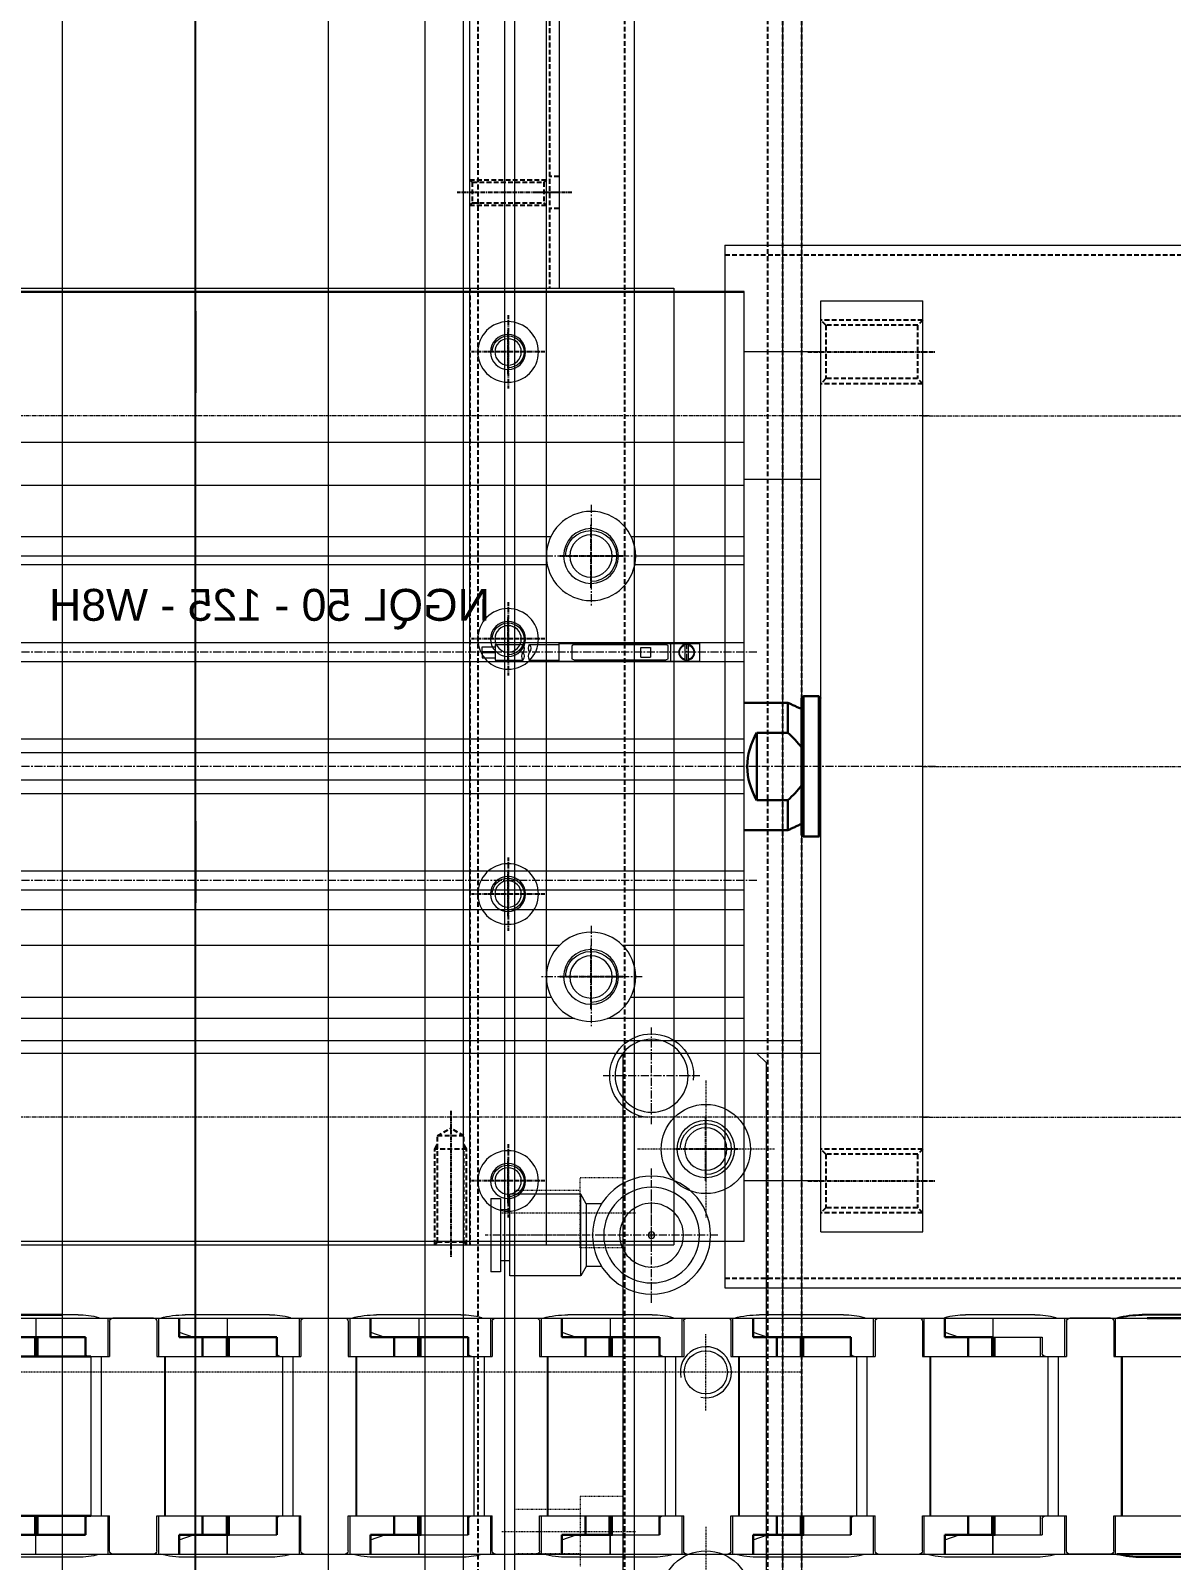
# Model space of a CAD drawing. Header units: millimetres. Extents: x -32759 to 129432, y 390 to 54305.
# Drawn here: x 20559.7 to 20738.5, y 24552.4 to 24792.3 of the extents above; entities that cross this region are included whole.
import ezdxf
from ezdxf.enums import TextEntityAlignment as Align

# ---------------------------------------------------------------- set-up
doc = ezdxf.new("R2010")
doc.units = ezdxf.units.MM
for name, pattern in [('CENTER', [2, 1.25, -0.25, 0.25, -0.25]), ('CENTER2', [28.575, 19.05, -3.175, 3.175, -3.175]), ('HIDDEN', [0.375, 0.25, -0.125]), ('HIDDEN2', [4.7625, 3.175, -1.5875])]:
    doc.linetypes.add(name, pattern=pattern)
for name, color, linetype in [('1', 20, 'Continuous'), ('CL', 1, 'CENTER'), ('HL', 2, 'HIDDEN')]:
    doc.layers.add(name, color=color, linetype=linetype)
doc.layers.add('_BODY', color=7, linetype='Continuous', lineweight=13)
doc.layers.add('_FRAME 틀', color=7, linetype='Continuous', lineweight=30)
doc.styles.get("Standard").update_dxf_attribs({"font": 'arial.ttf'})
doc.dimstyles.new('AM_ISO$0', dxfattribs={"dimtxt": 3.5, "dimasz": 3.5, "dimexe": 1, "dimexo": 1, "dimgap": 1.5, "dimtad": 1, "dimdsep": 46, "dimtxsty": 'Standard', "dimcen": 0, "dimclrd": 256, "dimclre": 256, "dimclrt": 2, "dimadec": 0, "dimazin": 2, "dimtp": 0.1, "dimtm": 0.1, "dimtfac": 0.71, "dimtdec": 3, "dimtmove": 0, "dimatfit": 3, "dimfxl": 1, "dimlwd": -1, "dimlwe": -1, "dimarcsym": 1})

# ---------------------------------------------------------------- blocks, each defined once
blk = doc.blocks.new('*D660')
at = {"linetype": 'ByBlock', "ltscale": 0.5, "transparency": 16777216}
for p, q in [((208653.43, 29756.32), (208653.43, 29759.37)), ((208656.93, 29758.37), (208744.93, 29758.37)), ((208748.43, 29758.04), (208748.43, 29757.37))]:
    blk.add_line(p, q, dxfattribs=at)
at = {"ltscale": 0.5, "transparency": 16777216}
for points in [[(208656.93, 29758.96), (208656.93, 29757.79), (208653.43, 29758.37)], [(208744.93, 29758.96), (208744.93, 29757.79), (208748.43, 29758.37)]]:
    blk.add_solid(points, dxfattribs=at)
at = {"layer": 'Defpoints', "color": 0, "ltscale": 0.5, "transparency": 16777216}
for p in [(208748.43, 29759.04), (208748.43, 29758.37), (208653.43, 29755.32)]:
    blk.add_point(p, dxfattribs=at)
at = {"color": 2, "ltscale": 0.5, "transparency": 16777216, "insert": (208700.93, 29761.62), "char_height": 3.5, "attachment_point": 5, "bg_fill": 3, "box_fill_scale": 1.1, "bg_fill_color": 256, "bg_fill_true_color": 13158600, "bg_fill_transparency": 7062}
blk.add_mtext('95', dxfattribs=at)
blk = doc.blocks.new('*D661')
at = {"linetype": 'ByBlock', "ltscale": 0.5, "transparency": 16777216}
for p, q in [((208748.43, 29761.86), (208748.43, 29762.94)), ((208843.43, 29761.86), (208843.43, 29762.94)), ((208751.93, 29761.94), (208839.93, 29761.94))]:
    blk.add_line(p, q, dxfattribs=at)
at = {"ltscale": 0.5, "transparency": 16777216}
for points in [[(208751.93, 29762.53), (208751.93, 29761.36), (208748.43, 29761.94)], [(208839.93, 29762.53), (208839.93, 29761.36), (208843.43, 29761.94)]]:
    blk.add_solid(points, dxfattribs=at)
at = {"layer": 'Defpoints', "color": 0, "ltscale": 0.5, "transparency": 16777216}
for p in [(208748.43, 29760.86), (208843.43, 29761.94), (208843.43, 29760.86)]:
    blk.add_point(p, dxfattribs=at)
at = {"color": 2, "ltscale": 0.5, "transparency": 16777216, "insert": (208795.93, 29765.19), "char_height": 3.5, "attachment_point": 5, "bg_fill": 3, "box_fill_scale": 1.1, "bg_fill_color": 256, "bg_fill_true_color": 13158600, "bg_fill_transparency": 6077}
blk.add_mtext('95', dxfattribs=at)
blk = doc.blocks.new('*D755')
at = {"linetype": 'ByBlock', "ltscale": 0.5, "transparency": 16777216}
for p, q in [((208749.29, 29680.76), (208749.29, 29684.26)), ((208761.43, 29677.26), (208748.29, 29677.26)), ((208749.29, 29670.26), (208749.29, 29677.26)), ((208819.93, 29670.26), (208748.29, 29670.26)), ((208749.29, 29666.76), (208749.29, 29663.26))]:
    blk.add_line(p, q, dxfattribs=at)
at = {"ltscale": 0.5, "transparency": 16777216}
for points in [[(208748.7, 29680.76), (208749.87, 29680.76), (208749.29, 29677.26)], [(208748.7, 29666.76), (208749.87, 29666.76), (208749.29, 29670.26)]]:
    blk.add_solid(points, dxfattribs=at)
at = {"layer": 'Defpoints', "color": 0, "ltscale": 0.5, "transparency": 16777216}
for p in [(208749.29, 29677.26), (208762.43, 29677.26), (208820.93, 29670.26)]:
    blk.add_point(p, dxfattribs=at)
at = {"color": 2, "ltscale": 0.5, "transparency": 16777216, "insert": (208746.04, 29673.76), "char_height": 3.5, "attachment_point": 5, "rotation": 90, "bg_fill": 3, "box_fill_scale": 1.1, "bg_fill_color": 256, "bg_fill_true_color": 13158600, "bg_fill_transparency": 2672}
blk.add_mtext('7', dxfattribs=at)
blk = doc.blocks.new('TUWW')
at = {"ltscale": 0.5}
blk.add_circle((205051.78, 17531.93), 3.32, dxfattribs=at)
at = {"color": 1, "ltscale": 0.5}
blk.add_arc((205051.78, 17531.93), 4, 270, 180, dxfattribs=at)
at = {"layer": 'CL', "ltscale": 0.5}
for p, q in [((205051.78, 17536.93), (205051.78, 17526.93)), ((205046.78, 17531.93), (205056.78, 17531.93))]:
    blk.add_line(p, q, dxfattribs=at)
blk = doc.blocks.new('54YR2R2')
at = {"ltscale": 0.5}
for p, q in [((205405.8, 16504.44), (203985.8, 16504.44)), ((204147.8, 16314.44), (204147.8, 16504.44))]:
    blk.add_line(p, q, dxfattribs=at)
blk.add_blockref('TUWW', (-920.98, -1042.49))
blk = doc.blocks.new('57WERWR')
at = {"ltscale": 0.5}
for p, q in [((217010.53, 14888.67), (215596.53, 14888.67)), ((215596.53, 14838.67), (217010.53, 14838.67))]:
    blk.add_line(p, q, dxfattribs=at)
at = {"layer": 'HL', "ltscale": 3}
for p, q in [((215596.53, 14886.37), (217010.53, 14886.37)), ((215596.53, 14840.97), (217010.53, 14840.97))]:
    blk.add_line(p, q, dxfattribs=at)
blk = doc.blocks.new('R6UERE')
at = {"layer": 'HL', "ltscale": 3}
for p, q in [((205405.8, 14657.93), (203985.8, 14657.93)), ((205405.8, 14654.93), (203985.8, 14654.93))]:
    blk.add_line(p, q, dxfattribs=at)
blk = doc.blocks.new('56ERQR')
for name, p in [('54YR2R2', (0, -193.75)), ('57WERWR', (-11607.74, 1419.03))]:
    blk.add_blockref(name, p)
at = {"xscale": -1, "rotation": 180}
blk.add_blockref('R6UERE', (0, 30965.62), dxfattribs=at)
blk = doc.blocks.new('ORDERNO')
at = {"color": 3}
blk.add_attdef('ORDER', (0, 0), '', height=5, dxfattribs=at)
blk = doc.blocks.new('67etet')
at = {"layer": 'CL', "ltscale": 0.5}
blk.add_line((232049.94, 52073.88), (232029.94, 52073.88), dxfattribs=at)
at = {"layer": 'HL', "ltscale": 3}
for p, q in [((232031.94, 52078.88), (232032.75, 52078.07)), ((232031.94, 52078.88), (232047.94, 52078.88)), ((232032.75, 52078.07), (232032.75, 52069.69)), ((232032.75, 52078.07), (232047.13, 52078.07)), ((232047.13, 52078.07), (232047.94, 52078.88)), ((232047.13, 52078.07), (232047.13, 52069.69)), ((232031.94, 52068.88), (232032.75, 52069.69)), ((232031.94, 52068.88), (232047.94, 52068.88)), ((232032.75, 52069.69), (232047.13, 52069.69)), ((232047.13, 52069.69), (232047.94, 52068.88))]:
    blk.add_line(p, q, dxfattribs=at)
blk = doc.blocks.new('tyurw')
for p, q in [((232142.56, 52133.62), (232142.56, 52282.62)), ((232142.56, 52282.62), (232311.56, 52282.62)), ((232142.56, 52282.42), (232311.56, 52282.42)), ((232114.56, 52135.12), (232114.56, 52281.12)), ((232130.56, 52135.12), (232130.56, 52281.12)), ((232130.56, 52273.12), (232142.56, 52273.12)), ((232142.56, 52258.94), (232311.56, 52258.94)), ((232130.56, 52253.12), (232142.56, 52253.12)), ((232142.56, 52252.16), (232311.56, 52252.16)), ((232142.56, 52244.12), (232160.24, 52244.12)), ((232172.89, 52244.12), (232284.24, 52244.12)), ((232142.56, 52241.12), (232159.56, 52241.12)), ((232173.56, 52241.12), (232283.56, 52241.12)), ((232142.56, 52239.72), (232159.7, 52239.72)), ((232173.42, 52239.72), (232283.7, 52239.72)), ((232142.56, 52227.52), (232311.56, 52227.52)), ((232181.56, 52227.27), (232181.56, 52224.77)), ((232142.56, 52224.52), (232311.56, 52224.52)), ((232142.56, 52212.42), (232311.56, 52212.42)), ((232142.56, 52210.27), (232311.56, 52210.27)), ((232142.56, 52205.97), (232311.56, 52205.97)), ((232142.56, 52203.82), (232311.56, 52203.82)), ((232142.56, 52191.72), (232311.56, 52191.72)), ((232142.56, 52188.72), (232311.56, 52188.72)), ((232142.56, 52185.62), (232311.56, 52185.62)), ((232142.56, 52185.62), (232211.56, 52185.62)), ((232142.56, 52180.02), (232161.56, 52180.02)), ((232171.56, 52180.02), (232285.56, 52180.02)), ((232142.56, 52171.9), (232160.35, 52171.9)), ((232172.78, 52171.9), (232284.35, 52171.9)), ((232142.56, 52168.62), (232163.96, 52168.62)), ((232169.16, 52168.62), (232287.96, 52168.62)), ((232130.56, 52163.12), (232142.56, 52163.12)), ((232130.56, 52143.12), (232142.56, 52143.12)), ((232142.56, 52133.62), (232311.56, 52133.62))]:
    blk.add_line(p, q)
at = {"linetype": 'Continuous'}
for p, q in [((232130.56, 52281.12), (232114.56, 52281.12)), ((232149.56, 52227.52), (232149.56, 52224.52)), ((232171.56, 52227.42), (232149.56, 52227.42)), ((232151.31, 52227.25), (232151.31, 52224.8)), ((232151.81, 52224.8), (232151.81, 52227.25)), ((232154.06, 52224.62), (232154.06, 52227.42)), ((232154.51, 52226.97), (232154.51, 52225.07)), ((232169.26, 52227.22), (232154.76, 52227.22)), ((232158.76, 52226.77), (232157.26, 52226.77)), ((232157.26, 52226.77), (232157.26, 52225.27)), ((232158.76, 52225.27), (232158.76, 52226.77)), ((232169.51, 52225.07), (232169.51, 52226.97)), ((232171.56, 52224.52), (232171.56, 52227.52)), ((232176.18, 52227.27), (232171.56, 52227.27)), ((232181.56, 52227.27), (232177.22, 52227.27)), ((232183.63, 52226.9), (232181.56, 52226.9)), ((232181.56, 52226.1), (232183.63, 52226.1)), ((232183.63, 52226.1), (232183.63, 52226.9)), ((232171.56, 52224.62), (232149.56, 52224.62)), ((232169.26, 52224.82), (232154.76, 52224.82)), ((232158.76, 52225.27), (232157.26, 52225.27)), ((232176.18, 52224.77), (232171.56, 52224.77)), ((232181.56, 52224.77), (232177.22, 52224.77)), ((232181.56, 52225.94), (232183.63, 52225.94)), ((232183.63, 52225.14), (232181.56, 52225.14)), ((232183.63, 52225.94), (232183.63, 52225.14)), ((232130.56, 52135.12), (232114.56, 52135.12))]:
    blk.add_line(p, q, dxfattribs=at)
at = {"color": 2, "linetype": 'CENTER', "ltscale": 0.5}
for p, q in [((232114.56, 52263.12), (231989.56, 52263.12)), ((232113.56, 52263.12), (232382.56, 52263.12)), ((232114.56, 52208.12), (231989.56, 52208.12)), ((232114.56, 52153.12), (231989.56, 52153.12)), ((232113.56, 52153.12), (232382.56, 52153.12))]:
    blk.add_line(p, q, dxfattribs=at)
at = {"color": 2, "linetype": 'CENTER'}
for p, q in [((232166.56, 52249.12), (232166.56, 52233.12)), ((232158.56, 52241.12), (232174.56, 52241.12)), ((232151.56, 52224.52), (232151.56, 52227.52)), ((232140.56, 52226.02), (232313.56, 52226.02)), ((232112.56, 52208.12), (232313.56, 52208.12)), ((232140.56, 52190.22), (232313.56, 52190.22)), ((232166.56, 52183.12), (232166.56, 52167.12)), ((232158.56, 52175.12), (232174.56, 52175.12)), ((232157.06, 52152.05), (232157.06, 52167.2)), ((232149.49, 52159.62), (232164.64, 52159.62)), ((232157.06, 52132.62), (232157.06, 52141.62))]:
    blk.add_line(p, q, dxfattribs=at)
at = {"color": 7, "linetype": 'Continuous', "lineweight": 30}
for p, q in [((232130.86, 52219.12), (232130.86, 52197.12)), ((232133.26, 52197.12), (232133.26, 52219.12)), ((232133.56, 52218.82), (232133.56, 52197.42)), ((232135.71, 52213.39), (232135.71, 52218.12)), ((232135.71, 52213.39), (232140.56, 52213.39)), ((232140.56, 52202.85), (232140.56, 52213.39)), ((232135.71, 52202.85), (232140.56, 52202.85)), ((232135.71, 52202.85), (232135.71, 52198.12))]:
    blk.add_line(p, q, dxfattribs=at)
for centre, radius in [((232166.56, 52241.12), 7), ((232166.56, 52241.12), 4.3), ((232151.56, 52226.02), 1.25), ((232166.56, 52175.12), 7), ((232166.56, 52175.12), 4.3), ((232157.06, 52159.62), 5.72)]:
    blk.add_circle(centre, radius)
for start, end in [(102.8396, 257.1604), (282.8396, 77.1604)]:
    blk.add_arc((232151.56, 52226.02), 1.12, start, end)
at = {"linetype": 'Continuous'}
for centre, start, end in [((232154.76, 52226.97), 90, 180), ((232169.26, 52226.97), 0, 90), ((232154.76, 52225.07), 180, 270), ((232169.26, 52225.07), 270, 0)]:
    blk.add_arc(centre, 0.25, start, end, dxfattribs=at)
at = {"color": 2}
for centre, radius, start, end in [((232177.27, 52226.65), 1.25, 150, 210), ((232175.1, 52226.65), 1.25, 330, 30), ((232178.31, 52226.65), 1.25, 150, 210), ((232175.1, 52225.4), 1.25, 330, 30), ((232178.31, 52225.4), 1.25, 150, 210), ((232176.14, 52225.4), 1.25, 330, 30), ((232157.06, 52159.62), 6.57, 275.973, 185.973)]:
    blk.add_arc(centre, radius, start, end, dxfattribs=at)
at = {"color": 7, "linetype": 'Continuous', "lineweight": 30}
blk.add_arc((232132.06, 52208.12), 10, 328.2117, 31.7883, dxfattribs=at)
for points in [[(232130.86, 52219.12), (232130.56, 52218.82)], [(232133.26, 52219.12), (232130.86, 52219.12)], [(232133.56, 52218.82), (232133.26, 52219.12)], [(232135.71, 52218.12), (232133.56, 52217.12)], [(232142.56, 52218.12), (232135.71, 52218.12)], [(232130.86, 52197.12), (232130.56, 52197.42)], [(232133.56, 52197.42), (232133.26, 52197.12)], [(232135.71, 52198.12), (232133.56, 52199.12)], [(232142.56, 52198.12), (232135.71, 52198.12)], [(232133.26, 52197.12), (232130.86, 52197.12)]]:
    blk.add_open_spline(points, degree=1, dxfattribs=at)
for points in [[(232133.56, 52211.08), (232133.88, 52211.49), (232134.53, 52212.32), (232135.31, 52213.03), (232135.71, 52213.39)], [(232133.56, 52205.16), (232133.88, 52204.75), (232134.53, 52203.92), (232135.31, 52203.21), (232135.71, 52202.85)]]:
    blk.add_open_spline(points, degree=3, knots=[0, 0, 0, 0, 0.496173, 1, 1, 1, 1], dxfattribs=at)
for p in [(82.62, 199.24), (82.62, 69.24)]:
    blk.add_blockref('67etet', p)
at = {"color": 1, "ltscale": 0.5}
blk.add_blockref('ORDERNO', (232182.42, 52230.96), dxfattribs=at).add_auto_attribs({'ORDER': 'NGQL 50 - 125 - W8H'})
blk = doc.blocks.new('u9o4twet')
for p, q in [((252521.88, 55014.08), (252521.88, 55011.08)), ((252533.13, 55008.08), (252533.13, 55014.08)), ((252533.42, 55013.58), (252533.42, 55008.08)), ((252540.33, 55014.08), (252533.92, 55014.08)), ((252540.83, 55013.58), (252540.83, 55008.08)), ((252551.88, 55014.08), (252551.88, 55011.08)), ((252563.13, 55008.08), (252563.13, 55014.08)), ((252563.42, 55013.58), (252563.42, 55008.08)), ((252570.83, 55013.58), (252570.83, 55008.08)), ((252581.88, 55014.08), (252581.88, 55011.08)), ((252593.13, 55008.08), (252593.13, 55014.08)), ((252593.42, 55013.58), (252593.42, 55008.08)), ((252600.83, 55013.58), (252600.83, 55008.08)), ((252611.88, 55014.08), (252611.88, 55011.08)), ((252623.13, 55008.08), (252623.13, 55014.08)), ((252623.42, 55013.58), (252623.42, 55008.08)), ((252630.83, 55013.58), (252630.83, 55008.08)), ((252641.88, 55014.08), (252641.88, 55011.08)), ((252653.13, 55008.08), (252653.13, 55014.08)), ((252653.42, 55013.58), (252653.42, 55008.08)), ((252660.83, 55013.58), (252660.83, 55008.08)), ((252671.88, 55014.08), (252671.88, 55011.08)), ((252683.13, 55008.08), (252683.13, 55014.08)), ((252683.42, 55013.58), (252683.42, 55008.08)), ((252690.33, 55014.08), (252683.92, 55014.08)), ((252690.83, 55013.58), (252690.83, 55008.08)), ((252544.33, 55011.85), (252546.58, 55011.08)), ((252574.33, 55011.85), (252576.58, 55011.08)), ((252604.33, 55011.85), (252606.58, 55011.08)), ((252634.33, 55011.85), (252636.58, 55011.08)), ((252664.33, 55011.85), (252666.58, 55011.08)), ((252529.63, 55011.08), (252529.63, 55008.08)), ((252559.63, 55011.08), (252559.63, 55008.08)), ((252589.63, 55011.08), (252589.63, 55008.08)), ((252619.63, 55011.08), (252619.63, 55008.08)), ((252649.63, 55011.08), (252649.63, 55008.08)), ((252532.13, 54983.08), (252532.13, 55008.08)), ((252542.13, 54983.08), (252542.13, 55008.08)), ((252562.13, 54983.08), (252562.13, 55008.08)), ((252570.83, 55008.08), (252572.13, 55008.08)), ((252572.13, 54983.08), (252572.13, 55008.08)), ((252592.13, 54983.08), (252592.13, 55008.08)), ((252600.83, 55008.08), (252602.13, 55008.08)), ((252602.13, 54983.08), (252602.13, 55008.08)), ((252622.13, 54983.08), (252622.13, 55008.08)), ((252630.83, 55008.08), (252632.13, 55008.08)), ((252632.13, 54983.08), (252632.13, 55008.08)), ((252652.13, 54983.08), (252652.13, 55008.08)), ((252660.83, 55008.08), (252662.13, 55008.08)), ((252662.13, 54983.08), (252662.13, 55008.08)), ((252682.13, 54983.08), (252682.13, 55008.08)), ((252692.13, 54983.08), (252692.13, 55008.08)), ((252529.63, 54980.08), (252529.63, 54983.08)), ((252533.13, 54977.08), (252533.13, 54983.08)), ((252533.42, 54977.58), (252533.42, 54983.08)), ((252540.83, 54977.58), (252540.83, 54983.08)), ((252540.83, 54977.58), (252540.83, 54983.02)), ((252559.63, 54980.08), (252559.63, 54983.08)), ((252563.13, 54977.08), (252563.13, 54983.08)), ((252563.42, 54977.58), (252563.42, 54983.08)), ((252570.83, 54977.58), (252570.83, 54983.08)), ((252570.83, 54977.58), (252570.83, 54983.02)), ((252589.63, 54980.08), (252589.63, 54983.08)), ((252593.13, 54977.08), (252593.13, 54983.08)), ((252593.42, 54977.58), (252593.42, 54983.08)), ((252600.83, 54977.58), (252600.83, 54983.08)), ((252600.83, 54977.58), (252600.83, 54983.02)), ((252619.63, 54980.08), (252619.63, 54983.08)), ((252623.13, 54977.08), (252623.13, 54983.08)), ((252623.42, 54977.58), (252623.42, 54983.08)), ((252630.83, 54977.58), (252630.83, 54983.08)), ((252630.83, 54977.58), (252630.83, 54983.02)), ((252649.63, 54980.08), (252649.63, 54983.08)), ((252653.13, 54977.08), (252653.13, 54983.08)), ((252653.42, 54977.58), (252653.42, 54983.08)), ((252660.83, 54977.58), (252660.83, 54983.08)), ((252660.83, 54977.58), (252660.83, 54983.02)), ((252683.13, 54977.08), (252683.13, 54983.08)), ((252683.42, 54977.58), (252683.42, 54983.08)), ((252690.83, 54977.58), (252690.83, 54983.08)), ((252690.83, 54983.08), (252703.03, 54983.08)), ((252690.83, 54977.58), (252690.83, 54983.02)), ((252521.88, 54977.08), (252521.88, 54980.08)), ((252544.33, 54979.3), (252546.58, 54980.08)), ((252551.88, 54977.08), (252551.88, 54980.08)), ((252551.88, 54977.08), (252551.88, 54980.08)), ((252574.33, 54979.3), (252576.58, 54980.08)), ((252581.88, 54977.08), (252581.88, 54980.08)), ((252581.88, 54977.08), (252581.88, 54980.08)), ((252604.33, 54979.3), (252606.58, 54980.08)), ((252611.88, 54977.08), (252611.88, 54980.08)), ((252611.88, 54977.08), (252611.88, 54980.08)), ((252634.33, 54979.3), (252636.58, 54980.08)), ((252641.88, 54977.08), (252641.88, 54980.08)), ((252641.88, 54977.08), (252641.88, 54980.08)), ((252664.33, 54979.3), (252666.58, 54980.08)), ((252671.88, 54977.08), (252671.88, 54980.08)), ((252540.33, 54977.08), (252533.92, 54977.08)), ((252690.33, 54977.08), (252683.92, 54977.08))]:
    blk.add_line(p, q)
for centre, start, end in [((252533.92, 55013.58), 90, 180), ((252540.33, 55013.58), 0, 90), ((252563.92, 55013.58), 90, 180), ((252570.33, 55013.58), 0, 90), ((252593.92, 55013.58), 90, 180), ((252600.33, 55013.58), 0, 90), ((252623.92, 55013.58), 90, 180), ((252630.33, 55013.58), 0, 90), ((252653.92, 55013.58), 90, 180), ((252660.33, 55013.58), 0, 90), ((252683.92, 55013.58), 90, 180), ((252690.33, 55013.58), 0, 90), ((252533.92, 54977.58), 180, 270), ((252540.33, 54977.58), 270, 0), ((252563.92, 54977.58), 180, 270), ((252570.33, 54977.58), 270, 0), ((252593.92, 54977.58), 180, 270), ((252600.33, 54977.58), 270, 0), ((252623.92, 54977.58), 180, 270), ((252630.33, 54977.58), 270, 0), ((252653.92, 54977.58), 180, 270), ((252660.33, 54977.58), 270, 0), ((252683.92, 54977.58), 180, 270), ((252690.33, 54977.58), 270, 0)]:
    blk.add_arc(centre, 0.5, start, end)
at = {"layer": '_BODY'}
for p, q in [((252511.38, 55014.08), (252551.88, 55014.08)), ((252528.48, 55014.57), (252515.28, 55014.57)), ((252531.74, 55014.17), (252531.74, 55014.08)), ((252541.13, 55014.08), (252541.13, 55008.08)), ((252541.38, 55014.08), (252671.88, 55014.08)), ((252558.49, 55014.57), (252545.28, 55014.57)), ((252551.88, 55011.08), (252551.88, 55014.08)), ((252561.74, 55014.17), (252561.74, 55014.08)), ((252571.13, 55014.08), (252571.13, 55008.08)), ((252588.49, 55014.57), (252575.28, 55014.57)), ((252581.88, 55011.08), (252581.88, 55014.08)), ((252591.74, 55014.17), (252591.74, 55014.08)), ((252601.13, 55014.08), (252601.13, 55008.08)), ((252618.49, 55014.57), (252605.28, 55014.57)), ((252611.88, 55011.08), (252611.88, 55014.08)), ((252621.74, 55014.17), (252621.74, 55014.08)), ((252631.13, 55014.08), (252631.13, 55008.08)), ((252648.49, 55014.57), (252635.28, 55014.57)), ((252641.88, 55011.08), (252641.88, 55014.08)), ((252651.74, 55014.17), (252651.74, 55014.08)), ((252661.13, 55014.08), (252661.13, 55008.08)), ((252678.48, 55014.57), (252665.27, 55014.57)), ((252671.88, 55011.08), (252671.88, 55014.08)), ((252671.88, 55014.08), (252701.88, 55014.08)), ((252681.74, 55014.17), (252681.74, 55014.08)), ((252691.13, 55014.08), (252691.13, 55008.08)), ((252516.58, 55011.08), (252529.63, 55011.08)), ((252529.63, 55008.58), (252529.63, 55011.08)), ((252546.58, 55011.08), (252559.63, 55011.08)), ((252559.63, 55008.58), (252559.63, 55011.08)), ((252576.58, 55011.08), (252589.63, 55011.08)), ((252589.63, 55008.58), (252589.63, 55011.08)), ((252606.58, 55011.08), (252619.63, 55011.08)), ((252619.63, 55008.58), (252619.63, 55011.08)), ((252636.58, 55011.08), (252649.63, 55011.08)), ((252649.63, 55008.58), (252649.63, 55011.08)), ((252671.88, 55011.08), (252679.63, 55011.08)), ((252671.88, 55011.08), (252679.63, 55011.08)), ((252679.29, 55008.08), (252679.29, 55011.08)), ((252679.63, 55008.58), (252679.63, 55011.08)), ((252530.13, 55008.08), (252533.42, 55008.08)), ((252530.51, 54983.08), (252530.51, 55008.08)), ((252540.83, 55008.08), (252560.13, 55008.08)), ((252542.01, 54983.08), (252542.01, 55008.08)), ((252560.13, 55008.08), (252563.42, 55008.08)), ((252560.51, 54983.08), (252560.51, 55008.08)), ((252570.83, 55008.08), (252590.13, 55008.08)), ((252572.01, 54983.08), (252572.01, 55008.08)), ((252590.13, 55008.08), (252593.42, 55008.08)), ((252590.51, 54983.08), (252590.51, 55008.08)), ((252600.83, 55008.08), (252620.13, 55008.08)), ((252602.01, 54983.08), (252602.01, 55008.08)), ((252620.13, 55008.08), (252623.42, 55008.08)), ((252620.51, 54983.08), (252620.51, 55008.08)), ((252630.83, 55008.08), (252650.13, 55008.08)), ((252632.01, 54983.08), (252632.01, 55008.08)), ((252650.13, 55008.08), (252653.42, 55008.08)), ((252650.51, 54983.08), (252650.51, 55008.08)), ((252662.01, 54983.08), (252662.01, 55008.08)), ((252662.13, 55008.08), (252680.13, 55008.08)), ((252680.13, 55008.08), (252683.42, 55008.08)), ((252680.51, 54983.08), (252680.51, 55008.08)), ((252690.83, 55008.08), (252715.88, 55008.08)), ((252692.01, 54983.08), (252692.01, 55008.08)), ((252529.63, 54980.08), (252529.63, 54982.58)), ((252530.13, 54983.08), (252533.42, 54983.08)), ((252540.83, 54983.08), (252560.13, 54983.08)), ((252541.13, 54983.08), (252541.13, 54977.08)), ((252559.63, 54980.08), (252559.63, 54982.58)), ((252560.13, 54983.08), (252563.42, 54983.08)), ((252570.83, 54983.08), (252590.13, 54983.08)), ((252571.13, 54983.08), (252571.13, 54977.08)), ((252589.63, 54980.08), (252589.63, 54982.58)), ((252590.13, 54983.08), (252593.42, 54983.08)), ((252590.13, 54983.08), (252593.42, 54983.08)), ((252600.83, 54983.08), (252620.13, 54983.08)), ((252601.13, 54983.08), (252601.13, 54977.08)), ((252619.63, 54980.08), (252619.63, 54982.58)), ((252620.13, 54983.08), (252623.42, 54983.08)), ((252620.13, 54983.08), (252623.42, 54983.08)), ((252630.83, 54983.08), (252650.13, 54983.08)), ((252631.13, 54983.08), (252631.13, 54977.08)), ((252649.63, 54980.08), (252649.63, 54982.58)), ((252650.13, 54983.08), (252653.42, 54983.08)), ((252650.13, 54983.08), (252653.42, 54983.08)), ((252660.83, 54983.08), (252683.42, 54983.08)), ((252661.13, 54983.08), (252661.13, 54977.08)), ((252679.29, 54980.08), (252679.29, 54983.08)), ((252679.63, 54980.08), (252679.63, 54982.58)), ((252691.13, 54983.08), (252691.13, 54977.08)), ((252516.58, 54980.08), (252529.63, 54980.08)), ((252546.58, 54980.08), (252559.63, 54980.08)), ((252551.88, 54977.08), (252551.88, 54980.08)), ((252576.58, 54980.08), (252589.63, 54980.08)), ((252581.88, 54977.08), (252581.88, 54980.08)), ((252606.58, 54980.08), (252619.63, 54980.08)), ((252611.88, 54977.08), (252611.88, 54980.08)), ((252636.58, 54980.08), (252649.63, 54980.08)), ((252641.88, 54977.08), (252641.88, 54980.08)), ((252671.88, 54977.08), (252671.88, 54980.08)), ((252671.88, 54980.08), (252679.63, 54980.08)), ((252511.38, 54977.08), (252551.88, 54977.08)), ((252528.48, 54976.59), (252515.28, 54976.59)), ((252531.74, 54976.98), (252531.74, 54977.08)), ((252541.38, 54977.08), (252671.88, 54977.08)), ((252558.49, 54976.59), (252545.28, 54976.59)), ((252561.74, 54976.98), (252561.74, 54977.08)), ((252588.49, 54976.59), (252575.28, 54976.59)), ((252591.74, 54976.98), (252591.74, 54977.08)), ((252618.49, 54976.59), (252605.28, 54976.59)), ((252621.74, 54976.98), (252621.74, 54977.08)), ((252648.49, 54976.59), (252635.28, 54976.59)), ((252651.74, 54976.98), (252651.74, 54977.08)), ((252664.34, 54976.98), (252664.34, 54977.08)), ((252678.48, 54976.59), (252667.6, 54976.59)), ((252671.88, 54977.08), (252701.88, 54977.08)), ((252681.74, 54976.98), (252681.74, 54977.08))]:
    blk.add_line(p, q, dxfattribs=at)
for centre, radius, start, end in [((252528.78, 55003.52), 11.05, 74.4707, 91.55), ((252544.98, 55001.21), 13.36, 88.7575, 105.6281), ((252558.78, 55003.52), 11.05, 74.4707, 91.55), ((252574.98, 55001.21), 13.36, 88.7575, 105.6281), ((252588.78, 55003.52), 11.05, 74.4707, 91.55), ((252604.98, 55001.21), 13.36, 88.7575, 105.6281), ((252618.78, 55003.52), 11.05, 74.4707, 91.55), ((252634.98, 55001.21), 13.36, 88.7575, 105.6281), ((252648.78, 55003.52), 11.05, 74.4707, 91.55), ((252664.98, 55001.21), 13.36, 88.7575, 105.6281), ((252678.78, 55003.52), 11.05, 74.4707, 91.55), ((252530.13, 55008.58), 0.5, 180, 270), ((252560.13, 55008.58), 0.5, 180, 270), ((252590.13, 55008.58), 0.5, 180, 270), ((252620.13, 55008.58), 0.5, 180, 270), ((252650.13, 55008.58), 0.5, 180, 270), ((252680.13, 55008.58), 0.5, 180, 270), ((252530.13, 54982.58), 0.5, 90, 180), ((252560.13, 54982.58), 0.5, 90, 180), ((252590.13, 54982.58), 0.5, 90, 180), ((252620.13, 54982.58), 0.5, 90, 180), ((252650.13, 54982.58), 0.5, 90, 180), ((252680.13, 54982.58), 0.5, 90, 180), ((252528.78, 54987.63), 11.05, 268.45, 285.5293), ((252544.98, 54989.95), 13.36, 254.3719, 271.2425), ((252558.78, 54987.63), 11.05, 268.45, 285.5293), ((252574.98, 54989.95), 13.36, 254.3719, 271.2425), ((252588.78, 54987.63), 11.05, 268.45, 285.5293), ((252604.98, 54989.95), 13.36, 254.3719, 271.2425), ((252618.78, 54987.63), 11.05, 268.45, 285.5293), ((252634.98, 54989.95), 13.36, 254.3719, 271.2425), ((252648.78, 54987.63), 11.05, 268.45, 285.5293), ((252667.3, 54987.63), 11.05, 254.4707, 271.55), ((252678.78, 54987.63), 11.05, 268.45, 285.5293)]:
    blk.add_arc(centre, radius, start, end, dxfattribs=at)
at = {"layer": '_FRAME 틀'}
for p, q in [((252544.33, 55014.08), (252544.33, 55011.08)), ((252574.33, 55014.08), (252574.33, 55011.08)), ((252604.33, 55014.08), (252604.33, 55011.08)), ((252634.33, 55014.08), (252634.33, 55011.08)), ((252664.33, 55014.08), (252664.33, 55011.08)), ((252691.33, 55014.08), (252748.88, 55014.08)), ((252522.24, 55011.08), (252514.33, 55011.08)), ((252521.78, 55011.08), (252521.78, 55008.08)), ((252522.14, 55011.08), (252522.14, 55008.08)), ((252529.63, 55011.08), (252522.24, 55011.08)), ((252529.63, 55011.08), (252529.63, 55008.08)), ((252552.24, 55011.08), (252544.33, 55011.08)), ((252548.01, 55011.08), (252548.01, 55008.08)), ((252551.78, 55011.08), (252551.78, 55008.08)), ((252552.14, 55011.08), (252552.14, 55008.08)), ((252559.63, 55011.08), (252559.63, 55008.08)), ((252582.24, 55011.08), (252574.33, 55011.08)), ((252578.01, 55011.08), (252578.01, 55008.08)), ((252581.78, 55011.08), (252581.78, 55008.08)), ((252582.14, 55011.08), (252582.14, 55008.08)), ((252589.63, 55011.08), (252589.63, 55008.08)), ((252612.24, 55011.08), (252604.33, 55011.08)), ((252608.01, 55011.08), (252608.01, 55008.08)), ((252611.78, 55011.08), (252611.78, 55008.08)), ((252612.14, 55011.08), (252612.14, 55008.08)), ((252619.63, 55011.08), (252619.63, 55008.08)), ((252642.24, 55011.08), (252634.33, 55011.08)), ((252638.01, 55011.08), (252638.01, 55008.08)), ((252641.78, 55011.08), (252641.78, 55008.08)), ((252642.14, 55011.08), (252642.14, 55008.08)), ((252649.63, 55011.08), (252649.63, 55008.08)), ((252672.24, 55011.08), (252664.33, 55011.08)), ((252668.01, 55011.08), (252668.01, 55008.08)), ((252671.78, 55011.08), (252671.78, 55008.08)), ((252672.14, 55011.08), (252672.14, 55008.08)), ((252507.88, 55008.08), (252530.51, 55008.08)), ((252507.88, 54983.08), (252530.51, 54983.08)), ((252521.78, 54980.08), (252521.78, 54983.08)), ((252522.14, 54980.08), (252522.14, 54983.08)), ((252529.63, 54980.08), (252529.63, 54983.08)), ((252548.01, 54980.08), (252548.01, 54983.08)), ((252551.78, 54980.08), (252551.78, 54983.08)), ((252552.14, 54980.08), (252552.14, 54983.08)), ((252559.63, 54980.08), (252559.63, 54983.08)), ((252578.01, 54980.08), (252578.01, 54983.08)), ((252581.78, 54980.08), (252581.78, 54983.08)), ((252582.14, 54980.08), (252582.14, 54983.08)), ((252589.63, 54980.08), (252589.63, 54983.08)), ((252608.01, 54980.08), (252608.01, 54983.08)), ((252611.78, 54980.08), (252611.78, 54983.08)), ((252612.14, 54980.08), (252612.14, 54983.08)), ((252619.63, 54980.08), (252619.63, 54983.08)), ((252638.01, 54980.08), (252638.01, 54983.08)), ((252641.78, 54980.08), (252641.78, 54983.08)), ((252642.14, 54980.08), (252642.14, 54983.08)), ((252649.63, 54980.08), (252649.63, 54983.08)), ((252668.01, 54980.08), (252668.01, 54983.08)), ((252671.78, 54980.08), (252671.78, 54983.08)), ((252672.14, 54980.08), (252672.14, 54983.08)), ((252522.24, 54980.08), (252514.33, 54980.08)), ((252529.63, 54980.08), (252522.24, 54980.08)), ((252552.24, 54980.08), (252544.33, 54980.08)), ((252544.33, 54977.08), (252544.33, 54980.08)), ((252559.63, 54980.08), (252552.24, 54980.08)), ((252582.24, 54980.08), (252574.33, 54980.08)), ((252574.33, 54977.08), (252574.33, 54980.08)), ((252589.63, 54980.08), (252582.24, 54980.08)), ((252612.24, 54980.08), (252604.33, 54980.08)), ((252604.33, 54977.08), (252604.33, 54980.08)), ((252619.63, 54980.08), (252612.24, 54980.08)), ((252642.24, 54980.08), (252634.33, 54980.08)), ((252634.33, 54977.08), (252634.33, 54980.08)), ((252649.63, 54980.08), (252642.24, 54980.08)), ((252671.88, 54980.08), (252664.33, 54980.08)), ((252664.33, 54977.08), (252664.33, 54980.08)), ((252525.88, 54976.58), (252517.88, 54976.58)), ((252696.08, 54977.08), (252748.88, 54977.08))]:
    blk.add_line(p, q, dxfattribs=at)
at = {"layer": 'Defpoints'}
for p, q in [((252544.33, 55014.08), (252544.33, 55011.08)), ((252574.33, 55014.08), (252574.33, 55011.08)), ((252604.33, 55014.08), (252604.33, 55011.08)), ((252634.33, 55014.08), (252634.33, 55011.08)), ((252664.33, 55014.08), (252664.33, 55011.08)), ((252708.48, 55014.57), (252695.28, 55014.57)), ((252544.33, 54977.08), (252544.33, 54980.08)), ((252574.33, 54977.08), (252574.33, 54980.08)), ((252604.33, 54977.08), (252604.33, 54980.08)), ((252634.33, 54977.08), (252634.33, 54980.08)), ((252664.33, 54977.08), (252664.33, 54980.08)), ((252708.48, 54976.58), (252695.28, 54976.58))]:
    blk.add_line(p, q, dxfattribs=at)
for centre, start, end in [((252694.98, 55001.21), 88.7575, 105.6281), ((252694.98, 54989.94), 254.3719, 271.2425)]:
    blk.add_arc(centre, 13.36, start, end, dxfattribs=at)
blk = doc.blocks.new('MCLBM3')
at = {"color": 6}
blk.add_circle((0, 0), 0.5, dxfattribs=at)
blk.add_text('BM', height=0.5, dxfattribs=at).set_placement((0, 0), align=Align.MIDDLE)
at = {"flags": 1}
for tag, p in [('NAME', (0, -1)), ('ENAME', (0, -2)), ('SPEC', (0, -3)), ('QTY', (0, -5)), ('MATERIAL', (0, -4)), ('WEIGHT', (0, -6)), ('PRICE', (0, -7)), ('REMARK', (0, -8))]:
    blk.add_attdef(tag, p, '', height=0.5, dxfattribs=at)
blk = doc.blocks.new('tyuerqw')
at = {"color": 1, "linetype": 'CENTER'}
for p, q in [((259780.7, 54116.65), (259780.7, 54095.6)), ((259791.09, 54106.04), (259754.6, 54106.04))]:
    blk.add_line(p, q, dxfattribs=at)
at = {"color": 7, "linetype": 'Continuous'}
for p, q in [((259757, 54111.79), (259755.5, 54111.79)), ((259755.5, 54100.29), (259755.5, 54111.79)), ((259757, 54100.29), (259757, 54111.79)), ((259769.6, 54112.44), (259758.5, 54112.44)), ((259758.5, 54112.44), (259758.5, 54099.64)), ((259770.47, 54110.94), (259769.6, 54112.44)), ((259769.6, 54112.44), (259769.6, 54099.64)), ((259757, 54110.04), (259758.5, 54110.04)), ((259772.86, 54110.94), (259770.47, 54110.94)), ((259770.47, 54101.14), (259770.47, 54110.94)), ((259757, 54102.04), (259758.5, 54102.04)), ((259755.5, 54100.29), (259757, 54100.29)), ((259769.6, 54099.64), (259758.5, 54099.64)), ((259770.47, 54101.14), (259769.6, 54099.64)), ((259772.86, 54101.14), (259770.47, 54101.14))]:
    blk.add_line(p, q, dxfattribs=at)
for radius in [9.25, 7.5, 5]:
    blk.add_circle((259780.7, 54106.04), radius, dxfattribs=at)
blk.add_point((259780.7, 54106.04))
blk.add_blockref('MCLBM3', (259780.7, 54106.04))
blk = doc.blocks.new('ruyerwe')
at = {"layer": 'CL', "ltscale": 0.5}
blk.add_line((256987.2, 53900.44), (256992.7, 53900.44), dxfattribs=at)
at = {"layer": 'HL', "ltscale": 3}
for p, q in [((256989.2, 53903.44), (256990.7, 53903.44)), ((256989.2, 53897.44), (256990.7, 53897.44))]:
    blk.add_line(p, q, dxfattribs=at)
blk = doc.blocks.new('yrreey')
at = {"ltscale": 0.5}
for p, q in [((256129.11, 51536.5), (256129.11, 51711.5)), ((256292.61, 51711.5), (256129.11, 51711.5)), ((256292.61, 51536.5), (256292.61, 51711.5)), ((256291.11, 51710), (256130.61, 51710)), ((256292.61, 51536.5), (256129.11, 51536.5))]:
    blk.add_line(p, q, dxfattribs=at)
at = {"layer": 'HL', "ltscale": 3}
for p, q in [((256130.61, 51536.5), (256130.61, 51710)), ((256291.11, 51536.5), (256291.11, 51710))]:
    blk.add_line(p, q, dxfattribs=at)
at = {"rotation": 90}
for p in [(310071.3, -205279.21), (310151.3, -205279.21)]:
    blk.add_blockref('ruyerwe', p, dxfattribs=at)
for p in [(-860.09, -2200.44), (-698.09, -2200.44)]:
    blk.add_blockref('ruyerwe', p)
blk = doc.blocks.new('67tetre')
at = {"ltscale": 0.5}
for radius in [4.75, 2.75]:
    blk.add_circle((243189.74, 51321.72), radius, dxfattribs=at)
at = {"layer": 'CL', "ltscale": 0.5}
for p, q in [((243189.74, 51327.47), (243189.74, 51315.97)), ((243195.49, 51321.72), (243183.99, 51321.72))]:
    blk.add_line(p, q, dxfattribs=at)
blk = doc.blocks.new('67rte43')
at = {"ltscale": 0.5}
blk.add_circle((243142.44, 51717.1), 3.32, dxfattribs=at)
at = {"color": 1, "ltscale": 0.5}
blk.add_arc((243142.44, 51717.1), 4, 270, 180, dxfattribs=at)
at = {"layer": 'CL', "ltscale": 0.5}
for p, q in [((243142.44, 51722.1), (243142.44, 51712.1)), ((243137.44, 51717.1), (243147.44, 51717.1))]:
    blk.add_line(p, q, dxfattribs=at)
blk = doc.blocks.new('6754574')
at = {"layer": 'CL', "ltscale": 0.5}
blk.add_line((240929.96, 34872.45), (240929.96, 34895.45), dxfattribs=at)
at = {"layer": 'HL', "ltscale": 3}
for p, q in [((240927.46, 34893.45), (240927.89, 34893.01)), ((240927.46, 34893.45), (240927.46, 34878.45)), ((240932.02, 34893.01), (240927.89, 34893.01)), ((240927.89, 34893.01), (240927.89, 34876.38)), ((240932.46, 34893.45), (240932.02, 34893.01)), ((240932.02, 34893.01), (240932.02, 34876.38)), ((240932.46, 34893.45), (240932.46, 34878.45)), ((240932.46, 34878.45), (240927.46, 34878.45)), ((240927.46, 34878.45), (240927.89, 34877.7)), ((240932.46, 34878.45), (240932.02, 34877.7)), ((240932.02, 34876.38), (240927.89, 34876.38)), ((240927.89, 34876.38), (240929.96, 34875.19)), ((240932.02, 34876.38), (240929.96, 34875.19))]:
    blk.add_line(p, q, dxfattribs=at)
blk = doc.blocks.new('67ureey')
at = {"ltscale": 0.5}
for p, q in [((254683.77, 51051.92), (254683.77, 51201.92)), ((254833.77, 51201.92), (254683.77, 51201.92)), ((254833.77, 51051.92), (254833.77, 51201.92)), ((254833.77, 51051.92), (254683.77, 51051.92))]:
    blk.add_line(p, q, dxfattribs=at)
at = {"layer": 'CL', "ltscale": 0.5}
blk.add_line((254680.77, 51126.92), (254836.77, 51126.92), dxfattribs=at)
at = {"layer": 'HL', "ltscale": 3}
for p, q in [((254833.77, 51169.92), (254683.77, 51169.92)), ((254833.77, 51083.92), (254683.77, 51083.92))]:
    blk.add_line(p, q, dxfattribs=at)
for name, p in [('67rte43', (11583.33, -528.18)), ('67rte43', (11649.33, -528.18)), ('67tetre', (11504.03, -145.8)), ('67tetre', (11549.03, -145.8)), ('67tetre', (11589.03, -145.8)), ('67tetre', (11634.03, -145.8)), ('67tetre', (11504.03, -243.8)), ('67tetre', (11549.03, -243.8)), ('67tetre', (11589.03, -243.8)), ('67tetre', (11634.03, -243.8)), ('67rte43', (11583.33, -652.18)), ('67rte43', (11649.33, -652.18))]:
    blk.add_blockref(name, p)
at = {"rotation": 90}
blk.add_blockref('6754574', (289577.21, -189763.04), dxfattribs=at)
at = {"xscale": -1, "rotation": 90}
blk.add_blockref('6754574', (289577.21, 292016.88), dxfattribs=at)
blk = doc.blocks.new('wertwwq')
at = {"ltscale": 0.5}
blk.add_circle((240907.23, 36688.69), 2.07, dxfattribs=at)
at = {"color": 1, "ltscale": 0.5}
blk.add_arc((240907.23, 36688.69), 2.5, 270, 180, dxfattribs=at)
at = {"layer": 'CL', "ltscale": 0.5}
for p, q in [((240907.23, 36692.19), (240907.23, 36685.19)), ((240903.73, 36688.69), (240910.73, 36688.69))]:
    blk.add_line(p, q, dxfattribs=at)
blk = doc.blocks.new('67w3w')
at = {"layer": 'CL', "ltscale": 0.5}
blk.add_line((255592.28, 52835.54), (255592.28, 52850.97), dxfattribs=at)
at = {"layer": 'HL', "ltscale": 3}
for p, q in [((255590.28, 52848.97), (255590.66, 52848.59)), ((255590.28, 52848.97), (255590.28, 52836.97)), ((255593.9, 52848.59), (255590.66, 52848.59)), ((255590.66, 52848.59), (255590.66, 52837.35)), ((255594.28, 52848.97), (255593.9, 52848.59)), ((255593.9, 52848.59), (255593.9, 52837.35)), ((255594.28, 52848.97), (255594.28, 52836.97)), ((255590.28, 52836.97), (255590.66, 52837.35)), ((255593.9, 52837.35), (255590.66, 52837.35)), ((255594.28, 52836.97), (255593.9, 52837.35))]:
    blk.add_line(p, q, dxfattribs=at)
blk = doc.blocks.new('t7ertete')
at = {"ltscale": 0.5}
for p, q in [((213142.1, 51217.42), (213142.1, 51327.42)), ((213142.1, 51327.42), (213942.1, 51327.42)), ((213142.1, 51315.42), (213942.1, 51315.42))]:
    blk.add_line(p, q, dxfattribs=at)
at = {"xscale": -1, "rotation": 180}
blk.add_blockref('67w3w', (-42285.18, 104164.39), dxfattribs=at)
for p in [(-27755.13, 14632.73), (-27710.13, 14632.73), (-27670.13, 14632.73), (-27625.13, 14632.73)]:
    blk.add_blockref('wertwwq', p)
at = {"rotation": 90}
blk.add_blockref('6754574', (248035.55, -189617.54), dxfattribs=at)
blk = doc.blocks.new('6uwrw')
at = {"layer": 'CL', "ltscale": 0.5}
blk.add_line((255534.25, 52781.06), (255539.75, 52781.06), dxfattribs=at)
at = {"layer": 'HL', "ltscale": 3}
for p, q in [((255536.25, 52783.56), (255537.75, 52783.56)), ((255536.25, 52778.56), (255537.75, 52778.56))]:
    blk.add_line(p, q, dxfattribs=at)
blk = doc.blocks.new('78oirw')
at = {"ltscale": 0.5}
for p, q in [((214105.96, 49600.72), (214105.96, 49714.72)), ((214265.96, 49714.72), (214105.96, 49714.72)), ((214265.96, 49600.72), (214265.96, 49714.72)), ((214265.96, 49600.72), (214105.96, 49600.72))]:
    blk.add_line(p, q, dxfattribs=at)
at = {"layer": 'HL', "ltscale": 3}
for p, q in [((214265.96, 49713.22), (214105.96, 49713.22)), ((214265.96, 49602.22), (214105.96, 49602.22))]:
    blk.add_line(p, q, dxfattribs=at)
at = {"xscale": -1, "rotation": 90}
for p in [(266902.02, 305250.97), (267032.02, 305250.97)]:
    blk.add_blockref('6uwrw', p, dxfattribs=at)
at = {"rotation": 90}
for p in [(266902.02, -205935.53), (267032.02, -205935.53)]:
    blk.add_blockref('6uwrw', p, dxfattribs=at)
blk = doc.blocks.new('tu5rteyey')
for name, p in [('67ureey', (-41541.67, 702.48)), ('78oirw', (-813.86, 2171.67)), ('t7ertete', (0, 556.98))]:
    blk.add_blockref(name, p)
blk = doc.blocks.new('tyietwtet')
blk.add_blockref('tu5rteyey', (0, 848.67))
blk = doc.blocks.new('A$C5BB940AA')
at = {"color": 2, "linetype": 'CENTER2', "ltscale": 0.01}
for p, q in [((95, 108), (95, 0)), ((15, 78.25), (15, 99.75)), ((47, 79), (26, 79)), ((15, 60), (15, 48)), ((0, 54), (190, 54)), ((15, 8.25), (15, 29.75)), ((47, 29), (26, 29)), ((4.25, 19), (25.75, 19))]:
    blk.add_line(p, q, dxfattribs=at)
at = {"color": 140}
for p, q in [((28, 4), (28, 104)), ((45, 4), (45, 104)), ((5.5, 102.5), (5.5, 5.5)), ((7, 4), (5.5, 5.5)), ((7, 4), (183, 4))]:
    blk.add_line(p, q, dxfattribs=at)
at = {"color": 4, "linetype": 'HIDDEN2', "ltscale": 0.02}
for p, q in [((34.7, 73.5), (34.7, 84.5)), ((34.7, 82.5), (45, 82.5)), ((34.7, 75.5), (45, 75.5)), ((28, 73.5), (34.7, 73.5)), ((28, 34.5), (34.7, 34.5)), ((34.7, 34.5), (34.7, 23.5)), ((34.7, 32.5), (45, 32.5)), ((34.7, 25.5), (45, 25.5)), ((28, 23.5), (34.7, 23.5))]:
    blk.add_line(p, q, dxfattribs=at)
at = {"color": 140}
for centre, radius in [((15, 89), 7), ((15, 54), 3.38), ((15, 19), 7), ((15, 19), 4.5)]:
    blk.add_circle(centre, radius, dxfattribs=at)
at = {"color": 4}
blk.add_arc((15, 54), 4, 78.9204, 11.9526, dxfattribs=at)
blk = doc.blocks.new('y8w3rww')
at = {"color": 0, "linetype": 'Continuous', "lineweight": 15}
blk.add_line((217517.87, 51908.81), (216052.87, 51908.81), dxfattribs=at)
at = {"color": 0, "ltscale": 0.5}
for p, q in [((216052.87, 51907.31), (216457.87, 51907.31)), ((216052.87, 51894.81), (216457.87, 51894.81)), ((216052.87, 51879.66), (216457.87, 51879.66)), ((216052.87, 51837.96), (216457.87, 51837.96))]:
    blk.add_line(p, q, dxfattribs=at)
at = {"layer": '1', "color": 2}
blk.add_line((216042.87, 51858.81), (217523.29, 51858.81), dxfattribs=at)
at = {"layer": '1', "color": 0, "ltscale": 5}
for p, q in [((216239.27, 51858.81), (216226.46, 51858.81)), ((216319.27, 51858.81), (216306.46, 51858.81))]:
    blk.add_line(p, q, dxfattribs=at)
at = {"xscale": -1, "rotation": 90}
blk.add_blockref('A$C5BB940AA', (216206.87, 51953.81), dxfattribs=at)
blk = doc.blocks.new('8otwte')
at = {"ltscale": 0.5}
blk.add_line((213216.47, 49789.14), (211816.47, 49789.14), dxfattribs=at)
at = {"layer": 'HL', "ltscale": 3}
blk.add_line((213216.47, 49787.64), (211816.47, 49787.64), dxfattribs=at)
blk = doc.blocks.new('68w3rwt')
at = {"color": 0}
blk.add_blockref('y8w3rww', (-592.39, 2511.28), dxfattribs=at)
for name, p in [('yrreey', (-40555.39, 2916.59)), ('tyietwtet', (2438.37, 1692.02)), ('8otwte', (3644, 4649.7))]:
    blk.add_blockref(name, p)
for name, p, rotation in [('tyurw', (163447.35, 286598.65), 270), ('u9o4twet', (270546.05, -198176.8), 90), ('tyuerqw', (269688.02, -205339.12), 90)]:
    blk.add_blockref(name, p, dxfattribs=dict(rotation=rotation))
blk = doc.blocks.new('utoiol')
at = {"ltscale": 0.5}
dim = blk.add_linear_dim(base=(208748.427, 29758.373), p1=(208653.427, 29755.315), p2=(208748.427, 29759.037), dimstyle='AM_ISO$0', override={"dimtfill": 1}, dxfattribs=at)
dim.commit()
dim.dimension.update_dxf_attribs({"geometry": '*D660', "text_midpoint": (208700.927, 29761.623)})
dim = blk.add_linear_dim(base=(208749.286, 29677.257), p1=(208820.927, 29670.257), p2=(208762.427, 29677.257), angle=90, dimstyle='AM_ISO$0', override={"dimfxl": 8, "dimtfill": 1}, dxfattribs=at)
dim.commit()
dim.dimension.update_dxf_attribs({"geometry": '*D755', "text_midpoint": (208746.036, 29673.757)})
dim = blk.add_linear_dim(base=(208843.427, 29761.943), p1=(208748.427, 29760.861), p2=(208843.427, 29760.861), dimstyle='AM_ISO$0', override={"dimtfill": 1}, dxfattribs=at)
dim.commit()
dim.dimension.update_dxf_attribs({"geometry": '*D661', "text_midpoint": (208795.927, 29765.193)})
blk = doc.blocks.new('y8e5ey')
at = {"color": 0, "rotation": 90}
blk.add_blockref('68w3rwt', (152397.482, -204251.514), dxfattribs=at)
at = {"rotation": 90}
blk.add_blockref('56ERQR', (114243.088, -192786.836), dxfattribs=at)
blk.add_blockref('utoiol', (127047.152, -197344.467), dxfattribs=at)
blk = doc.blocks.new('1')
at = {"color": 6, "xscale": -1}
blk.add_blockref('y8e5ey', (100575.763, -6800.077), dxfattribs=at)
blk = doc.blocks.new('sdfgsdfgcxvxbxcv')
at = {"xscale": -1, "rotation": 270}
blk.add_blockref('utoiol', (251335.649, -71351.552), dxfattribs=at)
blk.add_blockref('1', (266381.038, 132792.991))
blk = doc.blocks.new('2')
at = {"color": 6, "xscale": -1}
blk.add_blockref('y8e5ey', (121155.752, -6800.077), dxfattribs=at)
blk = doc.blocks.new('sdfgcxvbcbxcvbxc')
at = {"xscale": -1, "rotation": 270}
for p in [(287056.926, -71351.552), (299516.926, -71351.552)]:
    blk.add_blockref('utoiol', p, dxfattribs=at)
blk.add_blockref('2', (292948.326, 132792.991))

msp = doc.modelspace()

# ---------------------------------------------------------------- block references
at = {"layer": '_BODY'}
for name in ['sdfgcxvbcbxcvbxc', 'sdfgsdfgcxvxbxcv']:
    msp.add_blockref(name, (-248343.91, -112719.97), dxfattribs=at)

doc.saveas('drawing.dxf')
